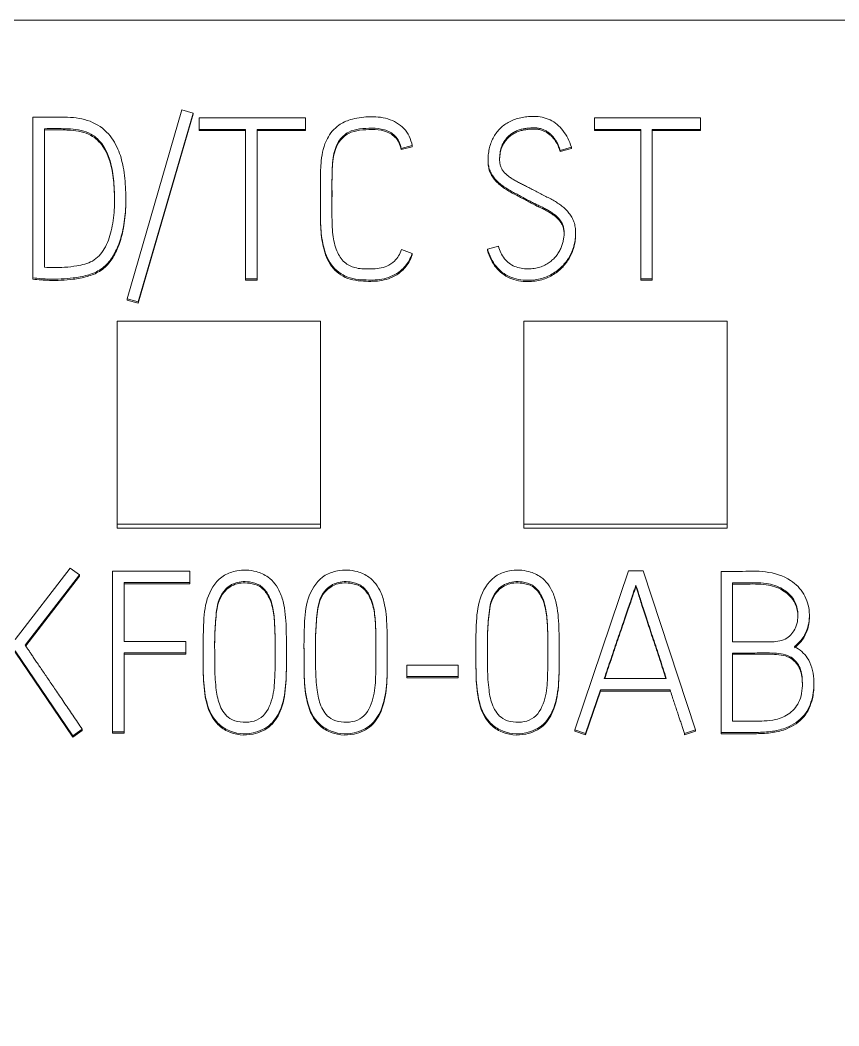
# Model space of a CAD drawing. Header units: millimetres. Extents: x 42151 to 59780, y 37376 to 44547.
# Drawn here: x 48115.67 to 48123.73, y 43308.35 to 43318.25 of the extents above; entities that cross this region are included whole.
import ezdxf

# ---------------------------------------------------------------- set-up
doc = ezdxf.new("R2010")
doc.units = ezdxf.units.MM
doc.set_wipeout_variables(frame=1)
doc.layers.add('000-PI-Oprema', color=30, linetype='Continuous', lineweight=5)
doc.layers.add('SI-ORMAR-Oprema', color=30, linetype='Continuous', lineweight=5)
doc.layers.add('004-PI-DIN Šina', color=3, linetype='Continuous')

# ---------------------------------------------------------------- blocks, each defined once
blk = doc.blocks.new('6ES7531-7KF00-0AB0')
blk.add_wipeout([(-17.0379, 69.0285), (17.7621, 69.0285), (17.7621, -77.9596), (-17.0379, -77.9715)]).dxf.layer = 'SI-ORMAR-Oprema'
at = {"layer": 'SI-ORMAR-Oprema', "linetype": 'Continuous'}
for p, q in [((12.7621, 69.0285), (-12.0379, 69.0285)), ((0, 68.1449), (-0.5393, 66.2849)), ((-0.4305, 66.2541), (0.1087, 68.1141)), ((0.1087, 68.1141), (0, 68.1449)), ((0.1087, 68.1141), (0.1087, 68.1014)), ((-0.4305, 66.2414), (0.1087, 68.1014)), ((4.0567, 68.0657), (4.0567, 67.9534)), ((5.1019, 68.0657), (4.0567, 68.0657)), ((5.1019, 67.9534), (5.1019, 68.0657)), ((0.1688, 67.9534), (0.1688, 67.9407)), ((1.214, 67.9534), (1.214, 67.9407)), ((4.0567, 67.9534), (4.0567, 67.9407)), ((4.0567, 67.9534), (4.5138, 67.9534)), ((4.0567, 67.9407), (4.5138, 67.9407)), ((4.5138, 67.9534), (4.5138, 66.4808)), ((4.627, 66.4808), (4.627, 67.9534)), ((4.627, 67.9534), (5.1019, 67.9534)), ((4.627, 67.9407), (5.1019, 67.9407)), ((5.1019, 67.9534), (5.1019, 67.9407)), ((2.2659, 67.7927), (2.1571, 67.7663)), ((2.2659, 67.78), (2.1571, 67.7536)), ((2.1571, 67.7663), (2.1571, 67.7536)), ((2.2659, 67.7927), (2.2659, 67.78)), ((3.7216, 67.7465), (3.8303, 67.7773)), ((3.7216, 67.7338), (3.8303, 67.7646)), ((3.7216, 67.7465), (3.7216, 67.7338)), ((3.8303, 67.7773), (3.8303, 67.7646)), ((3.0115, 67.6571), (3.0115, 67.6444)), ((1.3626, 67.4313), (1.3626, 67.4186)), ((-0.5523, 67.251), (-0.5523, 67.2637)), ((1.3628, 67.2962), (1.3628, 67.3089)), ((1.3619, 67.1313), (1.3619, 67.1186)), ((3.8725, 66.9193), (3.8725, 66.932)), ((2.1593, 66.7692), (2.2636, 66.7318)), ((2.2636, 66.7318), (2.2636, 66.7191)), ((3.1136, 66.8044), (3.0048, 66.7736)), ((3.0048, 66.7736), (3.0048, 66.7609)), ((-1.4667, 66.4918), (-1.4667, 66.4791)), ((0.6259, 66.4808), (0.6259, 66.4681)), ((0.7391, 66.4808), (0.7391, 66.4681)), ((4.5138, 66.4808), (4.627, 66.4808)), ((4.5138, 66.4808), (4.5138, 66.4681)), ((4.5138, 66.4681), (4.627, 66.4681)), ((4.627, 66.4808), (4.627, 66.4681)), ((-0.5393, 66.2849), (-0.4305, 66.2541)), ((-0.5393, 66.2849), (-0.5393, 66.2722)), ((-0.5393, 66.2722), (-0.4305, 66.2414)), ((-0.4305, 66.2541), (-0.4305, 66.2414)), ((-0.6379, 66.064), (-0.6379, 64.0654)), ((1.3621, 66.064), (-0.6379, 66.064)), ((1.3621, 64.0654), (1.3621, 66.064)), ((3.3621, 66.064), (3.3621, 64.0654)), ((5.3621, 66.064), (3.3621, 66.064)), ((5.3621, 64.0654), (5.3621, 66.064)), ((-0.6379, 64.0654), (-0.6379, 64.0273)), ((-0.6379, 64.0654), (1.3621, 64.0654)), ((1.3621, 64.0654), (1.3621, 64.0273)), ((3.3621, 64.0654), (3.3621, 64.0273)), ((3.3621, 64.0654), (5.3621, 64.0654)), ((5.3621, 64.0654), (5.3621, 64.0273)), ((-0.6379, 64.0273), (1.3621, 64.0273)), ((3.3621, 64.0273), (5.3621, 64.0273)), ((-1.0984, 63.6329), (-1.6421, 62.9307)), ((-1.5422, 62.8757), (-1.0096, 63.5669)), ((-1.0096, 63.5669), (-1.0984, 63.6329)), ((-1.0096, 63.5669), (-1.0096, 63.5542)), ((-0.6834, 63.6043), (-0.6834, 62.0217)), ((0.0778, 63.6043), (-0.6834, 63.6043)), ((0.0778, 63.492), (0.0778, 63.6043)), ((4.394, 63.6065), (3.8636, 62.0415)), ((4.536, 63.6065), (4.394, 63.6065)), ((5.0531, 62.0415), (4.536, 63.6065)), ((5.3039, 62.0173), (5.3039, 63.6021)), ((-1.5376, 62.8689), (-1.0096, 63.5542)), ((-0.5702, 62.9109), (-0.5702, 63.492)), ((-0.5702, 63.492), (0.0778, 63.492)), ((-0.5702, 63.4793), (0.0778, 63.4793)), ((0.0778, 63.492), (0.0778, 63.4793)), ((4.465, 63.4656), (4.465, 63.4529)), ((5.417, 63.4898), (5.417, 62.9087)), ((6.172, 63.1538), (6.172, 63.1746)), ((0.0378, 62.9109), (-0.5702, 62.9109)), ((0.0378, 62.8009), (0.0378, 62.9109)), ((0.2084, 62.8682), (0.2084, 62.8555)), ((1.2004, 62.8682), (1.2004, 62.8555)), ((2.8913, 62.8682), (2.8913, 62.8555)), ((-1.6421, 62.8207), (-1.074, 61.9842)), ((-1.6421, 62.808), (-1.074, 61.9715)), ((-0.5702, 62.0217), (-0.5702, 62.8009)), ((-0.5702, 62.8009), (0.0378, 62.8009)), ((-0.5702, 62.7882), (0.0378, 62.7882)), ((0.0378, 62.8009), (0.0378, 62.7882)), ((1.0276, 62.8246), (1.0276, 62.8373)), ((2.0196, 62.8246), (2.0196, 62.8373)), ((3.7105, 62.8246), (3.7105, 62.8373)), ((5.417, 62.7987), (5.417, 62.1273)), ((2.2104, 62.6798), (2.2104, 62.5676)), ((2.7163, 62.6798), (2.2104, 62.6798)), ((2.7163, 62.5676), (2.7163, 62.6798)), ((2.2104, 62.5676), (2.2104, 62.5549)), ((2.2104, 62.5676), (2.7163, 62.5676)), ((2.2104, 62.5549), (2.7163, 62.5549)), ((2.7163, 62.5676), (2.7163, 62.5549)), ((4.7646, 62.5477), (4.1543, 62.5477)), ((6.2166, 62.4818), (6.2166, 62.4945)), ((3.9702, 62.0063), (4.1166, 62.4355)), ((3.9702, 61.9936), (4.1166, 62.4228)), ((4.1166, 62.4355), (4.1166, 62.4228)), ((4.1166, 62.4355), (4.8023, 62.4355)), ((4.1166, 62.4228), (4.8023, 62.4228)), ((4.8023, 62.4355), (4.8023, 62.4228)), ((-1.074, 61.9842), (-0.9807, 62.0481)), ((-1.074, 61.9715), (-0.9807, 62.0354)), ((-1.074, 61.9842), (-1.074, 61.9715)), ((-0.9807, 62.0481), (-0.9807, 62.0354)), ((-0.6834, 62.0217), (-0.5702, 62.0217)), ((-0.6834, 62.0217), (-0.6834, 62.009)), ((-0.6834, 62.009), (-0.5702, 62.009)), ((-0.5702, 62.0217), (-0.5702, 62.009)), ((3.8636, 62.0415), (3.8636, 62.0288)), ((3.8636, 62.0415), (3.9702, 62.0063)), ((3.8636, 62.0288), (3.9702, 61.9936)), ((3.9702, 62.0063), (3.9702, 61.9936)), ((4.9421, 62.0007), (4.9444, 61.9936)), ((4.9444, 62.0063), (5.0531, 62.0415)), ((4.9444, 61.9936), (5.0531, 62.0288)), ((4.9444, 62.0063), (4.9444, 61.9936)), ((5.0531, 62.0415), (5.0531, 62.0288)), ((5.3039, 62.0173), (5.3039, 62.0046))]:
    blk.add_line(p, q, dxfattribs=at)
for points, knots in [([(-1.4667, 68.0723), (-1.4114, 68.0732), (-1.3067, 68.0736), (-1.1279, 68.0751), (-0.9272, 68.0589), (-0.7336, 67.9433), (-0.6238, 67.7676), (-0.5696, 67.57), (-0.5514, 67.3625), (-0.5512, 67.1477), (-0.5783, 66.9544), (-0.6297, 66.7912), (-0.7021, 66.6593), (-0.8038, 66.5622), (-0.9349, 66.5128), (-1.0627, 66.4896), (-1.188, 66.4788), (-1.3203, 66.4778), (-1.4127, 66.4849), (-1.4667, 66.4918)], [0, 0, 0, 0, 0.056943, 0.107616, 0.184523, 0.260876, 0.329966, 0.393781, 0.471964, 0.545416, 0.616265, 0.673522, 0.721942, 0.770903, 0.814889, 0.864088, 0.904492, 0.944165, 1, 1, 1, 1]), ([(2.2636, 66.7318), (2.2562, 66.7065), (2.2299, 66.6435), (2.144, 66.5428), (1.9912, 66.4712), (1.8018, 66.4668), (1.6017, 66.4871), (1.44, 66.6328), (1.3786, 66.8287), (1.3592, 67.0373), (1.3637, 67.2486), (1.362, 67.4536), (1.3646, 67.6587), (1.4071, 67.853), (1.5239, 67.9938), (1.6715, 68.0612), (1.8378, 68.0819), (2.0253, 68.0728), (2.1995, 67.9704), (2.2513, 67.8608), (2.2659, 67.7927)], [0, 0, 0, 0, 0.023749, 0.063372, 0.118592, 0.172501, 0.236244, 0.297229, 0.359591, 0.421629, 0.490644, 0.554667, 0.610982, 0.680492, 0.733777, 0.772528, 0.826559, 0.886213, 0.942216, 1, 1, 1, 1]), ([(3.8303, 67.7773), (3.8211, 67.8079), (3.7987, 67.8657), (3.7514, 67.9423), (3.6922, 68.0037), (3.6227, 68.0488), (3.5438, 68.0759), (3.4661, 68.0828), (3.3948, 68.079), (3.3326, 68.0693), (3.2748, 68.0528), (3.2219, 68.0301), (3.1743, 68.0013), (3.1326, 67.9665), (3.0967, 67.9261), (3.0666, 67.8805), (3.0423, 67.83), (3.0243, 67.775), (3.0137, 67.7158), (3.0103, 67.6573), (3.0137, 67.6026), (3.0249, 67.5547), (3.0446, 67.5127), (3.0706, 67.4758), (3.1007, 67.4418), (3.1357, 67.411), (3.1745, 67.3828), (3.2163, 67.3563), (3.2614, 67.3323), (3.3081, 67.3088), (3.3551, 67.2838), (3.4012, 67.2581), (3.4469, 67.2339), (3.4912, 67.2114), (3.5346, 67.1911), (3.5761, 67.1711), (3.6142, 67.1493), (3.6493, 67.1267), (3.6807, 67.1022), (3.7074, 67.0752), (3.7304, 67.046), (3.7477, 67.0125), (3.7574, 66.9738), (3.7602, 66.9347), (3.7578, 66.896), (3.7513, 66.8585), (3.741, 66.8191), (3.7262, 66.7792), (3.7055, 66.7408), (3.68, 66.7044), (3.6489, 66.6707), (3.6118, 66.641), (3.5694, 66.6146), (3.5204, 66.594), (3.4644, 66.5822), (3.3798, 66.5771), (3.2698, 66.5922), (3.1623, 66.6775), (3.1224, 66.7595), (3.1136, 66.8044)], [0, 0, 0, 0, 0.029502, 0.056552, 0.082213, 0.107035, 0.131706, 0.157625, 0.177725, 0.196768, 0.215008, 0.232485, 0.249262, 0.265692, 0.282067, 0.298646, 0.315747, 0.333416, 0.35172, 0.370963, 0.387214, 0.402039, 0.415923, 0.429557, 0.443355, 0.457518, 0.472137, 0.48722, 0.502837, 0.518847, 0.535063, 0.551489, 0.567151, 0.582304, 0.596956, 0.611001, 0.624363, 0.637091, 0.649186, 0.660727, 0.671894, 0.683121, 0.695107, 0.708316, 0.719066, 0.730707, 0.743348, 0.756492, 0.769735, 0.783289, 0.797204, 0.811603, 0.826753, 0.842746, 0.859925, 0.878764, 0.920226, 0.957605, 1, 1, 1, 1]), ([(-1.3536, 66.5953), (-1.3227, 66.5939), (-1.2563, 66.5925), (-1.149, 66.5939), (-1.0214, 66.6097), (-0.8701, 66.6429), (-0.7499, 66.7791), (-0.6891, 66.9586), (-0.6596, 67.1671), (-0.6644, 67.3799), (-0.6857, 67.5973), (-0.7526, 67.7855), (-0.8996, 67.9303), (-1.0767, 67.9615), (-1.2303, 67.9596), (-1.3166, 67.9603), (-1.3536, 67.96)], [0, 0, 0, 0, 0.039718, 0.085391, 0.137353, 0.205809, 0.277792, 0.359236, 0.449004, 0.549223, 0.634175, 0.731709, 0.80125, 0.889293, 0.952557, 1, 1, 1, 1]), ([(-0.6632, 67.2426), (-0.6632, 67.288), (-0.6676, 67.3991), (-0.6857, 67.5846), (-0.7526, 67.7728), (-0.8996, 67.9176), (-1.0767, 67.9488), (-1.2303, 67.9469), (-1.3166, 67.9476), (-1.3536, 67.9473)], [0, 0, 0, 0, 0.115337, 0.282058, 0.473471, 0.609948, 0.782735, 0.906892, 1, 1, 1, 1]), ([(2.1571, 67.7663), (2.1468, 67.8175), (2.1103, 67.8936), (1.9912, 67.9584), (1.8691, 67.9669), (1.7508, 67.9604), (1.6275, 67.9331), (1.5231, 67.8298), (1.4779, 67.6638), (1.4753, 67.4825), (1.4763, 67.2868), (1.4746, 67.0935), (1.4797, 66.9039), (1.5201, 66.7457), (1.5989, 66.628), (1.7254, 66.5783), (1.8645, 66.5781), (1.9991, 66.5879), (2.1069, 66.662), (2.1446, 66.7241), (2.1593, 66.7692)], [0, 0, 0, 0, 0.052928, 0.097969, 0.144851, 0.190624, 0.232935, 0.284925, 0.348337, 0.424764, 0.49245, 0.572241, 0.64631, 0.708712, 0.757514, 0.801091, 0.856423, 0.915681, 0.949914, 1, 1, 1, 1]), ([(2.1571, 67.7536), (2.1468, 67.8048), (2.1103, 67.8809), (1.9912, 67.9457), (1.8691, 67.9542), (1.7508, 67.9477), (1.6275, 67.9204), (1.5231, 67.8171), (1.4779, 67.6511), (1.4753, 67.4698), (1.4761, 67.2991), (1.4755, 67.1952), (1.4755, 67.1504)], [0, 0, 0, 0, 0.097342, 0.180178, 0.266401, 0.350584, 0.428399, 0.524015, 0.640638, 0.781197, 0.905681, 1, 1, 1, 1]), ([(3.0048, 66.7736), (3.0141, 66.7422), (3.0368, 66.6828), (3.086, 66.6048), (3.1489, 66.5432), (3.2242, 66.4988), (3.3109, 66.4726), (3.3959, 66.4657), (3.4735, 66.4704), (3.5398, 66.4839), (3.6007, 66.5068), (3.656, 66.5367), (3.7058, 66.572), (3.7491, 66.613), (3.7861, 66.6586), (3.817, 66.7085), (3.8414, 66.7621), (3.8592, 66.8179), (3.8701, 66.8748), (3.8737, 66.9326), (3.8701, 66.989), (3.8578, 67.0421), (3.8362, 67.0887), (3.8079, 67.1295), (3.7753, 67.1666), (3.7373, 67.1993), (3.6955, 67.2288), (3.6507, 67.2565), (3.6027, 67.2813), (3.5533, 67.3054), (3.5041, 67.3307), (3.4572, 67.356), (3.4122, 67.3795), (3.3701, 67.4012), (3.3294, 67.4214), (3.291, 67.4411), (3.2559, 67.4617), (3.2237, 67.4826), (3.1951, 67.5047), (3.1709, 67.5292), (3.1505, 67.5555), (3.1352, 67.5851), (3.1263, 67.6184), (3.1235, 67.6639), (3.1271, 67.7171), (3.1388, 67.7744), (3.1603, 67.822), (3.1878, 67.8608), (3.2182, 67.8934), (3.2524, 67.9188), (3.2886, 67.9381), (3.3259, 67.9524), (3.3635, 67.9604), (3.399, 67.9649), (3.4308, 67.968), (3.4638, 67.9694), (3.4985, 67.9673), (3.5349, 67.9598), (3.5673, 67.9466), (3.5961, 67.9298), (3.6219, 67.9107), (3.6442, 67.889), (3.6635, 67.8657), (3.6803, 67.8415), (3.694, 67.8164), (3.7052, 67.7918), (3.7145, 67.7687), (3.7195, 67.7537), (3.7216, 67.7465)], [0, 0, 0, 0, 0.030216, 0.057834, 0.084112, 0.110126, 0.13699, 0.166062, 0.187444, 0.207786, 0.227532, 0.246694, 0.265147, 0.28321, 0.301078, 0.318906, 0.33698, 0.354995, 0.372624, 0.390132, 0.408102, 0.424528, 0.439934, 0.454952, 0.469937, 0.485134, 0.500714, 0.516729, 0.533253, 0.550073, 0.566929, 0.583824, 0.598837, 0.613277, 0.627146, 0.64033, 0.652736, 0.664395, 0.675364, 0.685785, 0.695827, 0.705789, 0.716159, 0.727332, 0.74751, 0.765141, 0.780786, 0.795151, 0.808601, 0.821478, 0.833928, 0.845962, 0.857807, 0.868933, 0.878649, 0.88698, 0.899043, 0.910208, 0.920757, 0.930874, 0.940594, 0.950061, 0.959303, 0.96829, 0.9771, 0.985473, 0.993098, 1, 1, 1, 1]), ([(3.1246, 67.6491), (3.1247, 67.6685), (3.1276, 67.707), (3.1388, 67.7617), (3.1603, 67.8093), (3.1878, 67.8481), (3.2182, 67.8807), (3.2524, 67.9061), (3.2886, 67.9254), (3.3259, 67.9397), (3.3635, 67.9477), (3.399, 67.9522), (3.4308, 67.9553), (3.4638, 67.9567), (3.4985, 67.9546), (3.5349, 67.9471), (3.5673, 67.9339), (3.5961, 67.9171), (3.6219, 67.898), (3.6442, 67.8763), (3.6635, 67.853), (3.6803, 67.8288), (3.694, 67.8037), (3.7052, 67.7791), (3.7145, 67.756), (3.7195, 67.741), (3.7216, 67.7338)], [0, 0, 0, 0, 0.065823, 0.131059, 0.188942, 0.242091, 0.291852, 0.339495, 0.385558, 0.430084, 0.473906, 0.515072, 0.551021, 0.581842, 0.626473, 0.667782, 0.706813, 0.744244, 0.780205, 0.815232, 0.849428, 0.882676, 0.915274, 0.946254, 0.974465, 1, 1, 1, 1]), ([(3.0115, 67.6505), (3.0115, 67.6474), (3.0114, 67.6267), (3.0137, 67.5899), (3.0249, 67.542), (3.0446, 67.5), (3.0706, 67.4631), (3.1007, 67.4291), (3.1357, 67.3983), (3.1745, 67.3701), (3.2163, 67.3436), (3.2614, 67.3196), (3.3081, 67.2961), (3.3551, 67.2711), (3.4012, 67.2454), (3.4469, 67.2212), (3.4912, 67.1987), (3.5346, 67.1784), (3.5761, 67.1584), (3.6142, 67.1366), (3.6493, 67.114), (3.6807, 67.0895), (3.7074, 67.0625), (3.7304, 67.0333), (3.7477, 66.9998), (3.7573, 66.9617), (3.7593, 66.9349), (3.7593, 66.9211)], [0, 0, 0, 0, 0.008262, 0.056111, 0.099761, 0.14064, 0.180782, 0.221408, 0.263107, 0.306149, 0.350557, 0.396538, 0.443676, 0.491422, 0.539784, 0.585899, 0.630514, 0.673652, 0.715005, 0.754346, 0.79182, 0.827432, 0.861414, 0.894293, 0.927346, 0.962637, 1, 1, 1, 1]), ([(-0.5523, 67.2512), (-0.5523, 67.2117), (-0.5556, 67.1039), (-0.5783, 66.9417), (-0.6297, 66.7785), (-0.7021, 66.6466), (-0.8038, 66.5495), (-0.9349, 66.5001), (-1.0627, 66.4769), (-1.188, 66.4661), (-1.3203, 66.4651), (-1.4127, 66.4722), (-1.4667, 66.4791)], [0, 0, 0, 0, 0.08269, 0.225657, 0.341197, 0.438905, 0.537703, 0.626462, 0.725741, 0.807274, 0.887329, 1, 1, 1, 1]), ([(2.2636, 66.7191), (2.2562, 66.6938), (2.2299, 66.6308), (2.144, 66.5301), (1.9912, 66.4585), (1.8018, 66.4541), (1.6017, 66.4744), (1.44, 66.6201), (1.3786, 66.816), (1.363, 66.9839), (1.3619, 67.0848), (1.3619, 67.1187)], [0, 0, 0, 0, 0.052439, 0.139927, 0.261857, 0.380889, 0.521635, 0.656293, 0.793992, 0.930972, 1, 1, 1, 1]), ([(3.0048, 66.7609), (3.0141, 66.7295), (3.0368, 66.6701), (3.086, 66.5921), (3.1489, 66.5305), (3.2242, 66.4861), (3.3109, 66.4599), (3.3959, 66.453), (3.4735, 66.4577), (3.5398, 66.4712), (3.6007, 66.494), (3.656, 66.524), (3.7058, 66.5593), (3.7491, 66.6003), (3.7861, 66.6459), (3.817, 66.6958), (3.8414, 66.7494), (3.8592, 66.8052), (3.8701, 66.8621), (3.8725, 66.9008), (3.8725, 66.9204), (3.8725, 66.921)], [0, 0, 0, 0, 0.077352, 0.148056, 0.215328, 0.281923, 0.350695, 0.425118, 0.479856, 0.531932, 0.582482, 0.631538, 0.678776, 0.725017, 0.770759, 0.816399, 0.862669, 0.908787, 0.953917, 0.998739, 1, 1, 1, 1]), ([(0.5384, 63.6066), (0.4959, 63.5988), (0.3719, 63.5582), (0.2378, 63.3662), (0.2055, 63.0685), (0.2096, 62.772), (0.209, 62.5169), (0.2384, 62.3069), (0.299, 62.1418), (0.4803, 62.0074), (0.683, 61.9891), (0.8863, 62.0838), (0.9966, 62.2774), (1.0278, 62.511), (1.0273, 62.7655), (1.0283, 63.0198), (1.0164, 63.2325), (0.9641, 63.4178), (0.8723, 63.5436), (0.7125, 63.6161), (0.6021, 63.6182), (0.5384, 63.6066)], [0, 0, 0, 0, 0.03125, 0.09375, 0.15625, 0.25, 0.3125, 0.34375, 0.40625, 0.4375, 0.5, 0.546875, 0.59375, 0.65625, 0.71875, 0.78125, 0.84375, 0.875, 0.921875, 0.953125, 1, 1, 1, 1]), ([(1.5303, 63.6066), (1.4879, 63.5988), (1.3639, 63.5582), (1.2298, 63.3662), (1.1975, 63.0685), (1.2015, 62.772), (1.2009, 62.5169), (1.2304, 62.3069), (1.2909, 62.1418), (1.4722, 62.0074), (1.675, 61.9891), (1.8783, 62.0838), (1.9886, 62.2774), (2.0198, 62.511), (2.0192, 62.7655), (2.0202, 63.0198), (2.0084, 63.2325), (1.956, 63.4178), (1.8642, 63.5436), (1.7044, 63.6161), (1.594, 63.6182), (1.5303, 63.6066)], [0, 0, 0, 0, 0.03125, 0.09375, 0.15625, 0.25, 0.3125, 0.34375, 0.40625, 0.4375, 0.5, 0.546875, 0.59375, 0.65625, 0.71875, 0.78125, 0.84375, 0.875, 0.921875, 0.953125, 1, 1, 1, 1]), ([(3.2213, 63.6066), (3.1789, 63.5988), (3.0549, 63.5582), (2.9208, 63.3662), (2.8885, 63.0685), (2.8925, 62.772), (2.8919, 62.5169), (2.9214, 62.3069), (2.9819, 62.1418), (3.1632, 62.0074), (3.3659, 61.9891), (3.5693, 62.0838), (3.6796, 62.2774), (3.7107, 62.511), (3.7102, 62.7655), (3.7112, 63.0198), (3.6994, 63.2325), (3.647, 63.4178), (3.5552, 63.5436), (3.3954, 63.6161), (3.285, 63.6182), (3.2213, 63.6066)], [0, 0, 0, 0, 0.03125, 0.09375, 0.15625, 0.25, 0.3125, 0.34375, 0.40625, 0.4375, 0.5, 0.546875, 0.59375, 0.65625, 0.71875, 0.78125, 0.84375, 0.875, 0.921875, 0.953125, 1, 1, 1, 1]), ([(5.3039, 63.6021), (5.363, 63.6025), (5.509, 63.5997), (5.7419, 63.6133), (5.9766, 63.5413), (6.1316, 63.3859), (6.1818, 63.2057), (6.1639, 63.0436), (6.1009, 62.9293), (6.0496, 62.8807), (6.0251, 62.8625)], [0, 0, 0, 0, 0.121799, 0.300471, 0.478612, 0.608153, 0.736749, 0.853072, 0.938599, 1, 1, 1, 1]), ([(0.7644, 63.4657), (0.7344, 63.4841), (0.6461, 63.507), (0.5002, 63.4991), (0.3579, 63.365), (0.3326, 63.1662), (0.3195, 62.9597), (0.3225, 62.7822), (0.3223, 62.6071), (0.3312, 62.4487), (0.3646, 62.276), (0.4485, 62.1511), (0.6085, 62.1057), (0.8002, 62.1332), (0.9014, 62.3538), (0.9169, 62.591), (0.9169, 62.8394), (0.9151, 63.0669), (0.8997, 63.2426), (0.8562, 63.3783), (0.7944, 63.4473), (0.7644, 63.4657)], [0, 0, 0, 0, 0.03125, 0.078125, 0.125, 0.1875, 0.25, 0.3125, 0.34375, 0.40625, 0.453125, 0.5, 0.53125, 0.59375, 0.65625, 0.71875, 0.8125, 0.875, 0.921875, 0.96875, 1, 1, 1, 1]), ([(0.7644, 63.453), (0.7344, 63.4714), (0.6461, 63.4943), (0.5002, 63.4864), (0.3579, 63.3523), (0.3326, 63.1535), (0.3222, 62.9898), (0.3215, 62.8928), (0.3215, 62.8662)], [0, 0, 0, 0, 0.114194, 0.285486, 0.456777, 0.685166, 0.913555, 1, 1, 1, 1]), ([(1.7564, 63.4657), (1.7264, 63.4841), (1.638, 63.507), (1.4922, 63.4991), (1.3499, 63.365), (1.3246, 63.1662), (1.3114, 62.9597), (1.3144, 62.7822), (1.3142, 62.6071), (1.3232, 62.4487), (1.3566, 62.276), (1.4405, 62.1511), (1.6005, 62.1057), (1.7921, 62.1332), (1.8933, 62.3538), (1.9089, 62.591), (1.9089, 62.8394), (1.9071, 63.0669), (1.8917, 63.2426), (1.8481, 63.3783), (1.7864, 63.4473), (1.7564, 63.4657)], [0, 0, 0, 0, 0.03125, 0.078125, 0.125, 0.1875, 0.25, 0.3125, 0.34375, 0.40625, 0.453125, 0.5, 0.53125, 0.59375, 0.65625, 0.71875, 0.8125, 0.875, 0.921875, 0.96875, 1, 1, 1, 1]), ([(1.7564, 63.453), (1.7264, 63.4714), (1.638, 63.4943), (1.4922, 63.4864), (1.3499, 63.3523), (1.3246, 63.1535), (1.3141, 62.9898), (1.3134, 62.8928), (1.3134, 62.8662)], [0, 0, 0, 0, 0.114194, 0.285486, 0.456777, 0.685166, 0.913555, 1, 1, 1, 1]), ([(3.4474, 63.4657), (3.4174, 63.4841), (3.329, 63.507), (3.1831, 63.4991), (3.0409, 63.365), (3.0156, 63.1662), (3.0024, 62.9597), (3.0054, 62.7822), (3.0052, 62.6071), (3.0141, 62.4487), (3.0476, 62.276), (3.1315, 62.1511), (3.2915, 62.1057), (3.4831, 62.1332), (3.5843, 62.3538), (3.5998, 62.591), (3.5999, 62.8394), (3.598, 63.0669), (3.5826, 63.2426), (3.5391, 63.3783), (3.4774, 63.4473), (3.4474, 63.4657)], [0, 0, 0, 0, 0.03125, 0.078125, 0.125, 0.1875, 0.25, 0.3125, 0.34375, 0.40625, 0.453125, 0.5, 0.53125, 0.59375, 0.65625, 0.71875, 0.8125, 0.875, 0.921875, 0.96875, 1, 1, 1, 1]), ([(3.4474, 63.453), (3.4174, 63.4714), (3.329, 63.4943), (3.1831, 63.4864), (3.0409, 63.3523), (3.0156, 63.1535), (3.0051, 62.9898), (3.0044, 62.8928), (3.0044, 62.8662)], [0, 0, 0, 0, 0.114194, 0.285486, 0.456777, 0.685166, 0.913555, 1, 1, 1, 1]), ([(4.1543, 62.5477), (4.1653, 62.5802), (4.1873, 62.6456), (4.2206, 62.7443), (4.254, 62.8432), (4.2869, 62.9403), (4.3187, 63.0335), (4.3489, 63.1212), (4.3769, 63.2026), (4.402, 63.2767), (4.4238, 63.3419), (4.4417, 63.3956), (4.455, 63.4356), (4.4622, 63.4573), (4.465, 63.4656)], [0, 0, 0, 0, 0.106118, 0.213594, 0.322428, 0.429305, 0.530911, 0.627246, 0.716632, 0.797389, 0.869519, 0.929228, 0.972722, 1, 1, 1, 1]), ([(4.465, 63.4656), (4.4678, 63.4573), (4.4749, 63.4356), (4.4878, 63.3956), (4.5051, 63.3419), (4.526, 63.2768), (4.5501, 63.2026), (4.5767, 63.1212), (4.6055, 63.0334), (4.6362, 62.9402), (4.6683, 62.8432), (4.7009, 62.7444), (4.7331, 62.6457), (4.7542, 62.5802), (4.7646, 62.5477)], [0, 0, 0, 0, 0.027336, 0.070868, 0.130595, 0.202708, 0.283396, 0.372662, 0.4689, 0.570509, 0.677489, 0.786433, 0.893936, 1, 1, 1, 1]), ([(5.417, 62.9087), (5.4653, 62.9087), (5.5506, 62.9084), (5.6804, 62.9097), (5.8097, 62.9042), (5.9541, 62.9273), (6.0525, 63.0506), (6.0676, 63.194), (6.0244, 63.3366), (5.9089, 63.4419), (5.7356, 63.4967), (5.5675, 63.4883), (5.4574, 63.4903), (5.417, 63.4898)], [0, 0, 0, 0, 0.089881, 0.159215, 0.241238, 0.333496, 0.41712, 0.515535, 0.593949, 0.688978, 0.794399, 0.924872, 1, 1, 1, 1]), ([(6.0592, 63.1527), (6.0592, 63.1654), (6.0557, 63.2205), (6.0244, 63.3239), (5.9089, 63.4292), (5.7356, 63.484), (5.5675, 63.4756), (5.4574, 63.4776), (5.417, 63.4771)], [0, 0, 0, 0, 0.046506, 0.200835, 0.387866, 0.595348, 0.852137, 1, 1, 1, 1]), ([(0.9166, 62.7789), (0.9166, 62.8064), (0.9163, 62.9044), (0.9151, 63.0542), (0.8997, 63.2299), (0.8562, 63.3656), (0.7944, 63.4346), (0.7644, 63.453)], [0, 0, 0, 0, 0.115044, 0.410029, 0.631268, 0.852507, 1, 1, 1, 1]), ([(1.9086, 62.7789), (1.9086, 62.8064), (1.9083, 62.9044), (1.9071, 63.0542), (1.8917, 63.2299), (1.8481, 63.3656), (1.7864, 63.4346), (1.7564, 63.453)], [0, 0, 0, 0, 0.115044, 0.410029, 0.631268, 0.852507, 1, 1, 1, 1]), ([(3.5996, 62.7789), (3.5996, 62.8064), (3.5992, 62.9044), (3.598, 63.0542), (3.5826, 63.2299), (3.5391, 63.3656), (3.4774, 63.4346), (3.4474, 63.453)], [0, 0, 0, 0, 0.115044, 0.410029, 0.631268, 0.852507, 1, 1, 1, 1]), ([(4.1586, 62.5478), (4.1681, 62.576), (4.1887, 62.6372), (4.2206, 62.7316), (4.254, 62.8305), (4.2869, 62.9276), (4.3187, 63.0208), (4.3489, 63.1085), (4.3769, 63.1899), (4.402, 63.264), (4.4238, 63.3292), (4.4417, 63.3829), (4.455, 63.4229), (4.4622, 63.4446), (4.465, 63.4529)], [0, 0, 0, 0, 0.09357, 0.202554, 0.312916, 0.421294, 0.524326, 0.622014, 0.712654, 0.794544, 0.867687, 0.928234, 0.972339, 1, 1, 1, 1]), ([(4.465, 63.4529), (4.4678, 63.4446), (4.4749, 63.4229), (4.4878, 63.3829), (4.5051, 63.3292), (4.526, 63.264), (4.5501, 63.1899), (4.5767, 63.1085), (4.6055, 63.0207), (4.6362, 62.9275), (4.6683, 62.8305), (4.7009, 62.7317), (4.7317, 62.6372), (4.7514, 62.576), (4.7605, 62.5478)], [0, 0, 0, 0, 0.02772, 0.071862, 0.132428, 0.205553, 0.287375, 0.377893, 0.475483, 0.578518, 0.686999, 0.797473, 0.906485, 1, 1, 1, 1]), ([(6.1719, 63.1562), (6.1722, 63.1097), (6.1589, 63.0219), (6.1009, 62.9166), (6.0496, 62.868), (6.0251, 62.8498)], [0, 0, 0, 0, 0.39415, 0.746816, 1, 1, 1, 1]), ([(-0.9807, 62.0481), (-1.0119, 62.0942), (-1.0723, 62.1835), (-1.1604, 62.3134), (-1.2285, 62.4138), (-1.2786, 62.4872), (-1.3123, 62.5364), (-1.3455, 62.5847), (-1.3775, 62.6315), (-1.4079, 62.6762), (-1.436, 62.7183), (-1.4618, 62.7569), (-1.4851, 62.7914), (-1.5054, 62.821), (-1.5219, 62.845), (-1.5338, 62.8626), (-1.5399, 62.8721), (-1.5422, 62.8757)], [0, 0, 0, 0, 0.1668, 0.323673, 0.470619, 0.530731, 0.5903, 0.649325, 0.706514, 0.760573, 0.811503, 0.858286, 0.899901, 0.93635, 0.965998, 0.987213, 1, 1, 1, 1]), ([(0.2084, 62.8555), (0.2084, 62.8092), (0.2094, 62.6781), (0.209, 62.5042), (0.2384, 62.2942), (0.299, 62.1291), (0.4803, 61.9947), (0.683, 61.9764), (0.8863, 62.0711), (0.9966, 62.2647), (1.0278, 62.4983), (1.0274, 62.6919), (1.0276, 62.8006), (1.0276, 62.8246)], [0, 0, 0, 0, 0.065476, 0.18556, 0.245602, 0.365686, 0.425728, 0.545812, 0.635875, 0.725938, 0.846022, 0.966106, 1, 1, 1, 1]), ([(1.2004, 62.8555), (1.2004, 62.8092), (1.2013, 62.6781), (1.2009, 62.5042), (1.2304, 62.2942), (1.2909, 62.1291), (1.4722, 61.9947), (1.675, 61.9764), (1.8783, 62.0711), (1.9886, 62.2647), (2.0198, 62.4983), (2.0194, 62.6919), (2.0196, 62.8006), (2.0196, 62.8246)], [0, 0, 0, 0, 0.065476, 0.18556, 0.245602, 0.365686, 0.425728, 0.545812, 0.635875, 0.725938, 0.846022, 0.966106, 1, 1, 1, 1]), ([(2.8913, 62.8555), (2.8913, 62.8092), (2.8923, 62.6781), (2.8919, 62.5042), (2.9214, 62.2942), (2.9819, 62.1291), (3.1632, 61.9947), (3.3659, 61.9764), (3.5693, 62.0711), (3.6796, 62.2647), (3.7107, 62.4983), (3.7103, 62.6919), (3.7105, 62.8006), (3.7105, 62.8246)], [0, 0, 0, 0, 0.065476, 0.18556, 0.245602, 0.365686, 0.425728, 0.545812, 0.635875, 0.725938, 0.846022, 0.966106, 1, 1, 1, 1]), ([(6.0251, 62.8625), (6.0786, 62.8326), (6.1766, 62.7507), (6.2244, 62.5535), (6.211, 62.3563), (6.1319, 62.1691), (5.9719, 62.0654), (5.8068, 62.0219), (5.6469, 62.0158), (5.4781, 62.0177), (5.3619, 62.0173), (5.3039, 62.0173)], [0, 0, 0, 0, 0.103943, 0.238103, 0.352261, 0.47238, 0.599265, 0.688206, 0.785795, 0.892897, 1, 1, 1, 1]), ([(5.417, 62.1273), (5.4562, 62.1271), (5.56, 62.1278), (5.7009, 62.1257), (5.8532, 62.1416), (5.9877, 62.1963), (6.0967, 62.3381), (6.1086, 62.5081), (6.0875, 62.6695), (5.9739, 62.7898), (5.7967, 62.8016), (5.6118, 62.7978), (5.4818, 62.7987), (5.417, 62.7987)], [0, 0, 0, 0, 0.066156, 0.175169, 0.23737, 0.32413, 0.412445, 0.52466, 0.605148, 0.683631, 0.78156, 0.89078, 1, 1, 1, 1]), ([(6.1029, 62.4786), (6.1029, 62.4904), (6.1014, 62.5505), (6.0875, 62.6568), (5.9739, 62.7771), (5.7967, 62.7889), (5.6118, 62.7851), (5.4818, 62.786), (5.417, 62.786)], [0, 0, 0, 0, 0.039686, 0.202294, 0.36085, 0.558693, 0.779347, 1, 1, 1, 1]), ([(6.2166, 62.4834), (6.2167, 62.4376), (6.2046, 62.3283), (6.1319, 62.1564), (5.9719, 62.0527), (5.8068, 62.0092), (5.6469, 62.0031), (5.4781, 62.005), (5.3619, 62.0046), (5.3039, 62.0046)], [0, 0, 0, 0, 0.115677, 0.279669, 0.452899, 0.574324, 0.707557, 0.853779, 1, 1, 1, 1]), ([(4.8023, 62.4355), (4.8086, 62.4155), (4.8208, 62.3767), (4.8389, 62.3202), (4.8562, 62.2673), (4.8726, 62.2183), (4.8877, 62.1735), (4.9026, 62.1304), (4.9176, 62.0884), (4.9316, 62.0465), (4.9402, 62.0194), (4.9444, 62.0063)], [0, 0, 0, 0, 0.138948, 0.27018, 0.393699, 0.508312, 0.612826, 0.707241, 0.810993, 0.908573, 1, 1, 1, 1])]:
    blk.add_open_spline(points, degree=3, knots=knots, dxfattribs=at)
for points in [[(-1.4667, 66.4918), (-1.4667, 68.0723)], [(0.1688, 68.0657), (0.1688, 67.9534)], [(1.214, 68.0657), (0.1688, 68.0657)], [(1.214, 67.9534), (1.214, 68.0657)], [(-1.3536, 67.96), (-1.3536, 66.5953)], [(0.1688, 67.9534), (0.6259, 67.9534)], [(0.1688, 67.9407), (0.6259, 67.9407)], [(0.6259, 67.9534), (0.6259, 66.4808)], [(0.7391, 66.4808), (0.7391, 67.9534)], [(0.7391, 67.9534), (1.214, 67.9534)], [(0.7391, 67.9407), (1.214, 67.9407)], [(0.6259, 66.4808), (0.7391, 66.4808)], [(0.6259, 66.4681), (0.7391, 66.4681)]]:
    blk.add_open_spline(points, degree=1, dxfattribs=at)
blk = doc.blocks.new('*U117')
at = {"layer": '004-PI-DIN Šina'}
for p, q in [((297.6102, 69.85), (-241.3, 69.85)), ((297.6102, 69.35), (-241.3, 69.35))]:
    blk.add_line(p, q, dxfattribs=at)

msp = doc.modelspace()

# ---------------------------------------------------------------- block references
at = {"layer": '000-PI-Oprema'}
msp.add_blockref('*U117', (48098.3259, 43246.6316), dxfattribs=at)

# ---------------------------------------------------------------- next in the draw order: block references
at = {"layer": '000-PI-Oprema', "ltscale": 0.25}
msp.add_blockref('6ES7531-7KF00-0AB0', (48117.2648, 43249.2181), dxfattribs=at)

doc.saveas('drawing.dxf')
